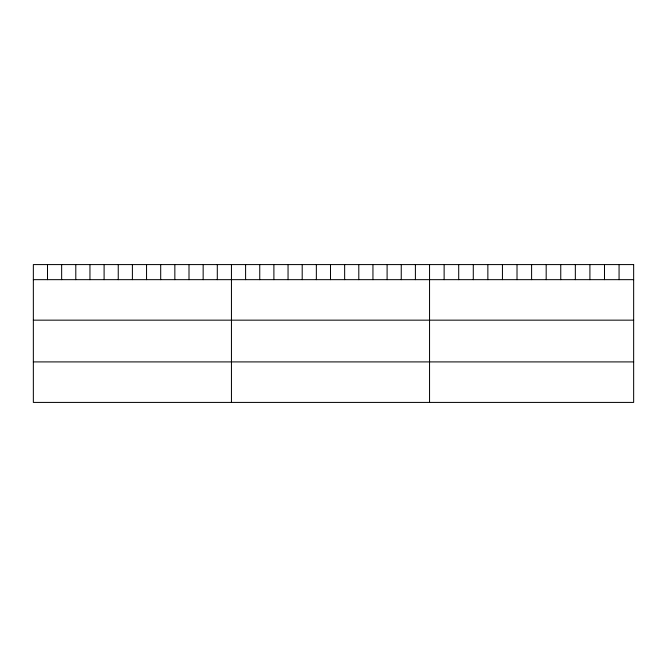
<?xml version="1.0" encoding="UTF-8"?>
<svg xmlns="http://www.w3.org/2000/svg" width="667" height="667" viewBox="0 0 667 667"><rect width="100%" height="100%" fill="white"/><g stroke="black" fill="none" stroke-linecap="round" stroke-linejoin="round"><path stroke-width="1" d="M33.35 279.656L633.65 279.656M33.35 320.16L633.65 320.16M33.35 361.906L633.65 361.906M619.068 264.582L619.068 279.656M604.494 264.582L604.494 279.656M589.911 264.582L589.911 279.656M575.338 264.582L575.338 279.656M560.755 264.582L560.755 279.656M546.181 264.582L546.181 279.656M531.599 264.582L531.599 279.656M517.017 264.582L517.017 279.656M502.443 264.582L502.443 279.656M487.86 264.582L487.86 279.656M473.287 264.582L473.287 279.656M458.704 264.582L458.704 279.656M444.13 264.582L444.13 279.656M429.548 264.582L429.548 402.418M415.399 264.582L415.399 279.656M401.251 264.582L401.251 279.656M387.102 264.582L387.102 279.656M372.945 264.582L372.945 279.656M358.796 264.582L358.796 279.656M344.647 264.582L344.647 279.656M330.498 264.582L330.498 279.656M316.35 264.582L316.35 279.656M302.201 264.582L302.201 279.656M288.052 264.582L288.052 279.656M273.895 264.582L273.895 279.656M259.746 264.582L259.746 279.656M245.598 264.582L245.598 279.656M231.449 264.582L231.449 402.418M217.3 264.582L217.3 279.656M203.152 264.582L203.152 279.656M189.003 264.582L189.003 279.656M174.846 264.582L174.846 279.656M160.697 264.582L160.697 279.656M146.548 264.582L146.548 279.656M132.4 264.582L132.4 279.656M118.251 264.582L118.251 279.656M104.102 264.582L104.102 279.656M89.953 264.582L89.953 279.656M75.796 264.582L75.796 279.656M61.647 264.582L61.647 279.656M47.499 264.582L47.499 279.656M633.65 264.582L33.35 264.582L33.35 402.418L633.65 402.418L633.65 264.582"/></g></svg>
